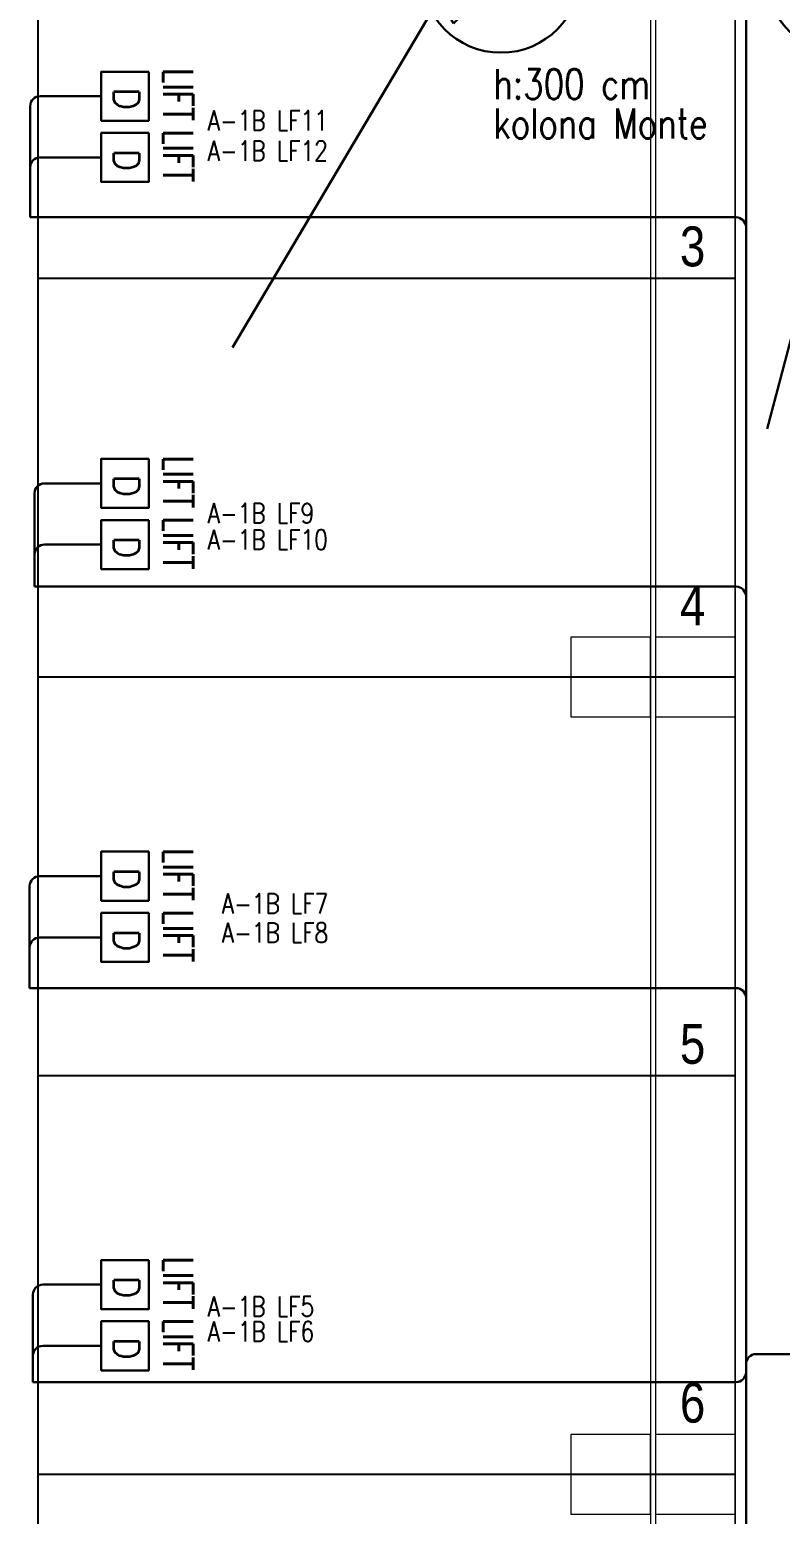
# Model space of a CAD drawing. Header units: metres. Extents: x -13621 to 152406, y -16073 to 22221.
# Drawn here: x 62897 to 63650, y 1600 to 3089 of the extents above; entities that cross this region are included whole.
import ezdxf
from ezdxf.enums import TextEntityAlignment as Align

# ---------------------------------------------------------------- set-up
doc = ezdxf.new("R2010")
doc.units = ezdxf.units.M
doc.header["$LTSCALE"] = 100
doc.header["$MEASUREMENT"] = 0
doc.linetypes.add('HIDDEN', pattern=[0.375, 0.25, -0.125])
doc.layers.get('0').update_dxf_attribs({"color": 9, "lineweight": 9})
for name, color, linetype, lineweight in [('01', 9, 'Continuous', 9), ('06D', 9, 'Continuous', 9), ('21', 9, 'Continuous', 9), ('Data  Tavan', 170, 'Continuous', 30), ('E-DAHİLİ DOME KAMERA', 7, 'Continuous', 30), ('E-DAHİLİ KAMERA', 7, 'Continuous', 30), ('E-DATA LIFT PRIZI', 7, 'Continuous', 30), ('E-YAZI', 7, 'Continuous', 30)]:
    doc.layers.add(name, color=color, linetype=linetype, lineweight=lineweight)
doc.styles.add('E-YAZI', font='txttw.shx')
doc.styles.add('MuuM_TEXT-STANDART', font='ARIALN.TTF')

# ---------------------------------------------------------------- blocks, each defined once
blk = doc.blocks.new('E-DATA LIFT PRIZI')
at = {"layer": 'E-DATA LIFT PRIZI', "color": 2}
blk.add_line((0, 0), (0, 42), dxfattribs=at)
blk.add_lwpolyline([(-24.6, 89.6), (24.6, 89.6), (24.6, 42), (-24.6, 42)], close=True, dxfattribs=at)
at = {"layer": 'E-DATA LIFT PRIZI', "color": 2, "style": 'E-YAZI', "width": 0.7}
blk.add_text('LIFT', height=30, dxfattribs=at).set_placement((-28, 104.2))
at = {"layer": 'E-DATA LIFT PRIZI', "color": 2, "style": 'E-YAZI'}
blk.add_text('D', height=25.6, dxfattribs=at).set_placement((-8.8, 54.6))
blk = doc.blocks.new('100_DAHİLİ DOME KAMERA')
at = {"layer": 'E-DAHİLİ DOME KAMERA', "color": 4}
for p, q in [((-1.936, 0.715), (-1.936, -0.689)), ((0.82, 0.715), (-1.936, 0.715)), ((0.82, -0.689), (0.82, 0.715)), ((0.82, 0.294), (2.131, 0.668)), ((2.131, 0.668), (2.131, -0.643)), ((0.82, -0.268), (2.131, -0.643)), ((-1.936, -0.689), (0.82, -0.689))]:
    blk.add_line(p, q, dxfattribs=at)
at = {"layer": 'E-DAHİLİ DOME KAMERA', "color": 4, "linetype": 'Continuous'}
blk.add_circle((0, 0), 2.566, dxfattribs=at)
at = {"layer": 'E-DAHİLİ KAMERA', "color": 4}
for q in [(13.416, 6.264), (13.416, -6.264)]:
    blk.add_line((2.566, 0), q, dxfattribs=at)
blk = doc.blocks.new('p-kolon_80x80')
blk.add_lwpolyline([(-40, -40), (40, -40), (40, 40), (-40, 40)], close=True)
blk = doc.blocks.new('1.bod.mimari.elk')
at = {"layer": '01'}
for p in [(7480, -6190), (7565, -6190), (7480, -6990), (7565, -6990)]:
    blk.add_blockref('p-kolon_80x80', p, dxfattribs=at)
blk = doc.blocks.new('p-işyeri')
at = {"color": 0, "const_width": 2}
blk.add_lwpolyline([(200, 0), (200, 700), (-200, 700), (-200, 0)], close=True, dxfattribs=at)
blk = doc.blocks.new('p-dilatasyon yeri')
at = {"layer": '06D'}
for points in [[(7520, 5586.8), (7520, 80)], [(7525, 5584.6), (7525, 80)]]:
    blk.add_lwpolyline(points, dxfattribs=at)
blk = doc.blocks.new('1.bod.mimari1.elk')
blk.add_blockref('p-dilatasyon yeri', (0, -8630))
at = {"layer": '06D', "color": 89, "linetype": 'HIDDEN', "true_color": 0x2e4d23, "rotation": 90}
for p in [(7605, -5590), (7605, -5990), (7605, -6390), (7605, -6790), (7605, -7190)]:
    blk.add_blockref('p-işyeri', p, dxfattribs=at)
at = {"layer": '21', "style": 'MuuM_TEXT-STANDART'}
for s, p in [('3', (7575, -5790)), ('4', (7575, -6150)), ('5', (7575, -6590)), ('6', (7575, -6950))]:
    blk.add_text(s, height=40, dxfattribs=at).set_placement(p, align=Align.BOTTOM_RIGHT)

msp = doc.modelspace()

# ---------------------------------------------------------------- linework, layer by layer
at = {"layer": 'Data  Tavan'}
for p, q in [((63615.9, 2883.2), (63615.9, 3165.8)), ((62897.2, 3012.7), (62897.2, 2901.2)), ((62926.6, 3022.7), (62907.2, 3022.7)), ((62897.2, 2951.3), (62897.2, 2914.5)), ((62926.6, 2961.3), (62907.2, 2961.3)), ((62897.2, 2901.2), (63605.9, 2901.2)), ((63615.9, 2520.7), (63615.9, 2891.2)), ((62901.6, 2624.3), (62901.6, 2577.3)), ((62926.6, 2634.3), (62911.6, 2634.3)), ((62901.6, 2577.3), (62901.6, 2530.7)), ((62901.7, 2562.9), (62901.7, 2552.1)), ((62926.6, 2572.9), (62911.7, 2572.9)), ((62901.6, 2530.7), (63605.9, 2530.7)), ((63615.9, 2118), (63615.9, 2520.7)), ((62926.6, 2240.2), (62906.7, 2240.2)), ((62896.7, 2230.2), (62896.7, 2184.1)), ((62896.7, 2184.1), (62896.7, 2128)), ((62926.6, 2178.7), (62906.7, 2178.7)), ((62896.7, 2168.7), (62896.7, 2165.1)), ((62896.7, 2128), (62925.6, 2128)), ((62925.6, 2128), (63117.9, 2128)), ((63117.9, 2128), (63605.9, 2128)), ((63615.9, 1750.7), (63615.9, 2118)), ((62900, 1820.4), (62900, 1801.8)), ((62926.6, 1830.4), (62910, 1830.4)), ((62900, 1801.8), (62900, 1732.6)), ((62900, 1759), (62900, 1743.7)), ((62926.6, 1769), (62910, 1769)), ((64323.9, 1760.7), (63625.9, 1760.7)), ((63615.9, 1750.7), (63615.9, 1742.6)), ((63615.9, 1746.6), (63615.9, 1358.4)), ((62900, 1732.6), (63605.9, 1732.6))]:
    msp.add_line(p, q, dxfattribs=at)
for centre, start, end in [((62907.2, 3012.7), 90, 180), ((62907.2, 2951.3), 90, 180), ((63605.9, 2891.2), 0, 90), ((62911.6, 2624.3), 90, 180), ((62911.7, 2562.9), 90, 180), ((63605.9, 2520.7), 0, 90), ((62906.7, 2230.2), 90, 180), ((62906.7, 2168.7), 90, 180), ((63605.9, 2118), 0, 90), ((62910, 1820.4), 90, 180), ((62910, 1759), 90, 180), ((63625.9, 1750.7), 90, 180), ((63605.9, 1742.6), 270, 0)]:
    msp.add_arc(centre, 10, start, end, dxfattribs=at)

# ---------------------------------------------------------------- block references
at = {"layer": '06D'}
for name in ['1.bod.mimari.elk', '1.bod.mimari1.elk']:
    msp.add_blockref(name, (56000, 8630), dxfattribs=at)
at = {"layer": 'E-DAHİLİ DOME KAMERA'}
for p, xscale, yscale, zscale, rotation in [((63369.9, 3146.6), 31.24999999834121, 31.24999999834121, 31.24999999834121, 209.3337829090459), ((63715.8, 3144.8), 31.24999999833671, 31.24999999833671, 31.24999999833671, 285.2435638342203)]:
    msp.add_blockref('100_DAHİLİ DOME KAMERA', p, dxfattribs=dict(at, xscale=xscale, yscale=yscale, zscale=zscale, rotation=rotation))
at = {"layer": 'E-DATA LIFT PRIZI', "color": 1, "rotation": 270}
for p in [(62926.6, 3022.7), (62926.6, 2961.3), (62926.6, 2634.3), (62926.6, 2572.9), (62926.6, 2240.2), (62926.6, 2178.7), (62926.6, 1830.4), (62926.6, 1769)]:
    msp.add_blockref('E-DATA LIFT PRIZI', p, dxfattribs=at)

# ---------------------------------------------------------------- texts
at = {"layer": 'E-YAZI', "color": 30, "style": 'E-YAZI', "width": 0.8}
for s, p in [('h:300 cm', (63362.3, 3019.8)), ('kolona Monte', (63362.3, 2980.2))]:
    msp.add_text(s, height=30, dxfattribs=at).set_placement(p)
at = {"layer": 'E-YAZI', "color": 6, "style": 'E-YAZI', "width": 0.8}
for s, p in [('A-1B LF11', (63075.4, 2988.2)), ('A-1B LF12', (63075.4, 2957.9)), ('A-1B LF9', (63075.4, 2594.3)), ('A-1B LF10', (63075.4, 2567.8)), ('A-1B LF7', (63089.5, 2202.7)), ('A-1B LF8', (63089.5, 2173.5)), ('A-1B LF5', (63075.4, 1798.4)), ('A-1B LF6', (63075.4, 1773.4))]:
    msp.add_text(s, height=20, dxfattribs=at).set_placement(p)

doc.saveas('drawing.dxf')
